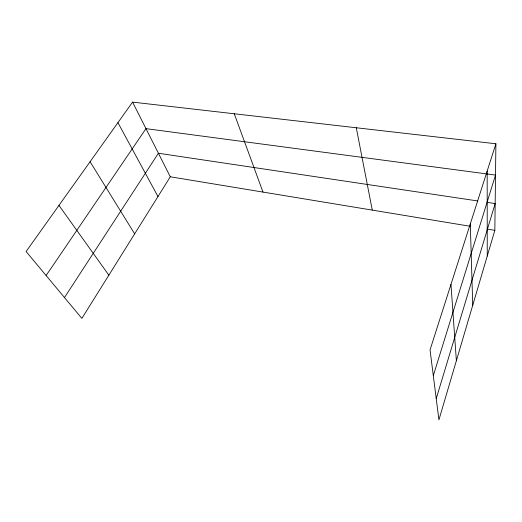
<?xml version="1.0" encoding="UTF-8"?>
<svg xmlns="http://www.w3.org/2000/svg" width="522" height="522" viewBox="0 0 522 522"><rect width="100%" height="100%" fill="white"/><g stroke="black" fill="none" stroke-linecap="round" stroke-linejoin="round"><path stroke-width="0.78" d="M495.9 143.772L430.043 349.903L438.917 419.89L494.836 230.339L495.9 143.772L132.568 102.11L26.1 251.519L81.863 318.394L170.296 176.788L132.568 102.11M436.222 398.645L495.169 203.567L487.156 202.366M433.306 375.651L495.515 175.085L145.971 128.64L46.119 275.531M64.48 297.547L158.401 153.246L477.552 200.931M170.296 176.788L470.218 226.274M486.896 229.027L494.836 230.339M58.966 205.4L108.85 275.179M90.084 161.735L134.656 233.856M117.926 122.657L157.964 196.54M234.267 113.77L262.984 192.083M356.285 127.766L372.271 210.112M450.975 284.386L456.372 360.735M470.289 223.938L472.736 305.259M487.17 171.092L487.254 256.048"/></g></svg>
